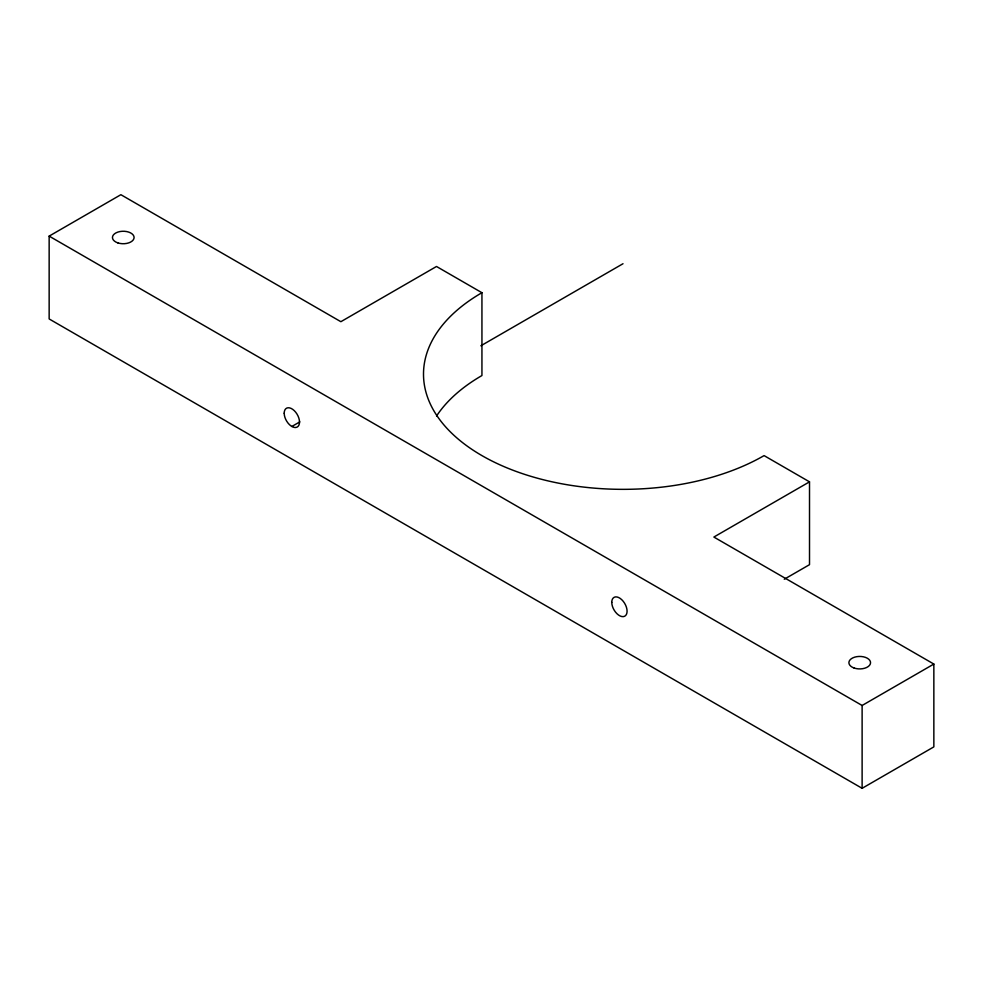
<?xml version="1.0" encoding="UTF-8"?>
<svg xmlns="http://www.w3.org/2000/svg" width="983" height="983" viewBox="0 0 983 983"><rect width="100%" height="100%" fill="white"/><g stroke="black" fill="none" stroke-linecap="round" stroke-linejoin="round"><path stroke-width="1.47" d="M809.513 481.842L713.867 537.05L933.85 664.053L933.85 746.883L862.116 788.305L49.15 318.947L49.15 236.117L120.884 194.695L340.868 321.699L436.501 266.479L481.94 292.713A199.512 115.183 0 0 0 481.94 455.608A199.512 115.183 0 0 0 764.086 455.608L809.513 481.842L809.513 564.672L784.274 579.233M291.84 426.475L299.815 421.879M480.871 345.783L623.013 263.727M49.15 236.117L862.116 705.475L933.85 664.053M862.116 705.475L862.116 788.305M481.94 292.713L481.94 375.543A199.512 115.183 0 0 0 436.575 415.969M117.862 242.899A10.825 6.242 0 0 0 134.093 237.493A10.825 6.242 0 0 0 117.862 232.086A10.825 6.242 0 0 0 117.862 242.899M854.018 667.985A10.825 6.242 0 0 0 870.545 662.886A10.825 6.242 0 0 0 854.62 657.172A10.825 6.242 0 0 0 854.018 667.985M611.77 602.358A10.825 6.242 60 0 0 623.247 616.636A10.825 6.242 60 0 0 623.247 601.326A10.825 6.242 60 0 0 611.77 602.358M284.198 413.229A10.825 6.242 60 0 0 295.674 427.507A10.825 6.242 60 0 0 295.674 412.196A10.825 6.242 60 0 0 284.198 413.229"/></g></svg>
